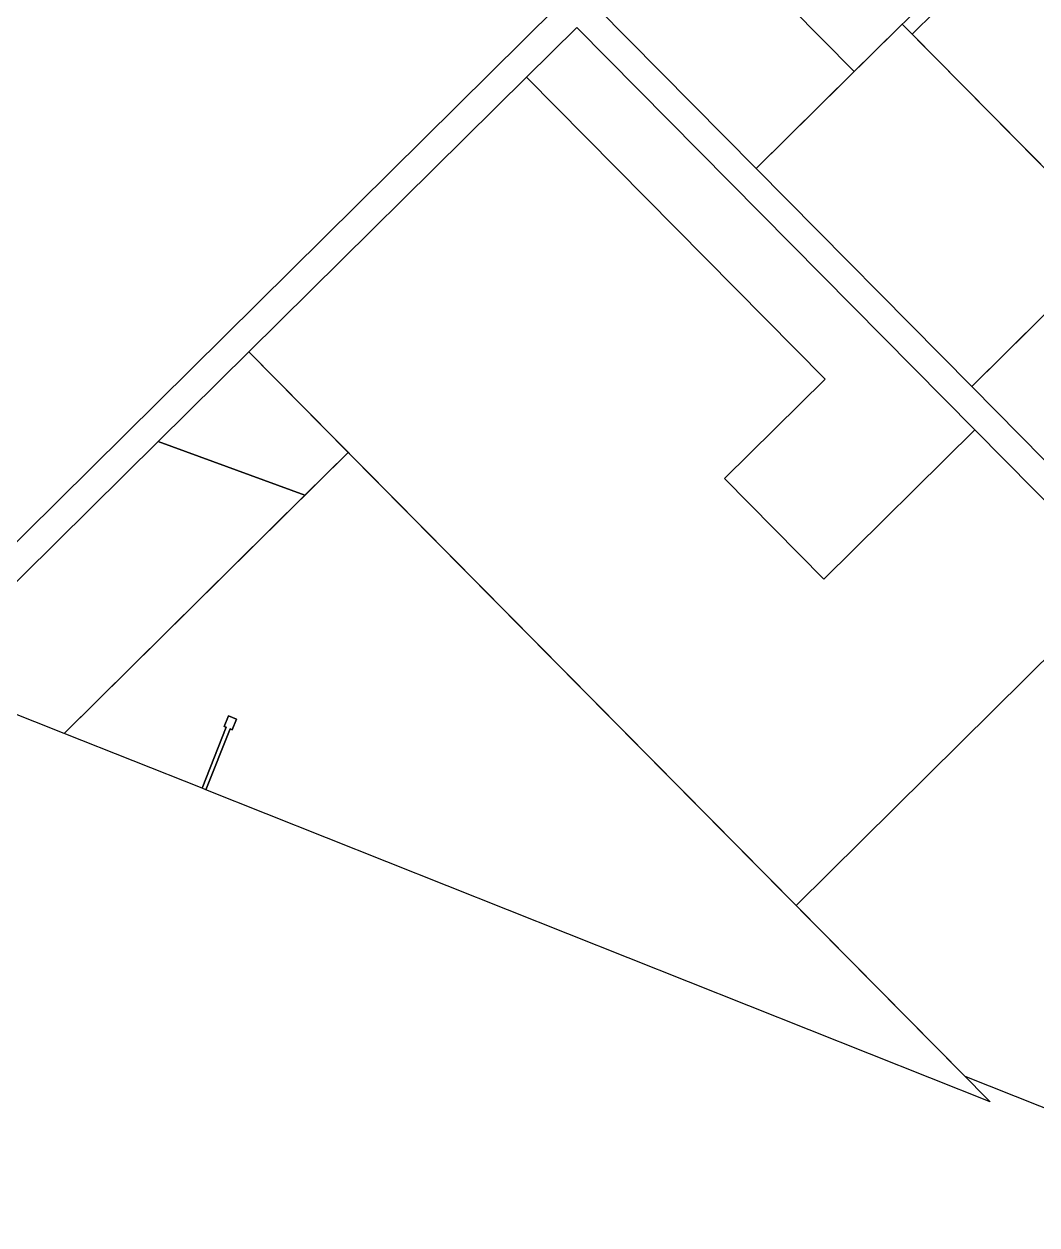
# Model space of a CAD drawing. Header units: metres. Extents: x 5590187 to 5598444, y 6961268 to 6971080.
# Drawn here: x 5594050 to 5594765, y 6966035 to 6966883 of the extents above; entities that cross this region are included whole.
import ezdxf

# ---------------------------------------------------------------- set-up
doc = ezdxf.new("R2010")
doc.units = ezdxf.units.M
doc.layers.add('zz_catastro_fontana', color=7, linetype='Continuous')

msp = doc.modelspace()

# ---------------------------------------------------------------- linework, layer by layer
at = {"layer": 'zz_catastro_fontana'}
for points in [[(5593956.18, 6966430.52), (5593457.49, 6966626.49), (5593832.71, 6966997.55), (5593902.67, 6966926.81), (5594151.54, 6967172.91), (5594426.12, 6966895.25), (5593956.18, 6966430.52)], [(5594523.73, 6966963.65), (5594593.05, 6967032.21), (5594705.56, 6966918.44), (5594636.23, 6966849.89), (5594523.73, 6966963.65)], [(5594929.05, 6966848.89), (5594864.42, 6966784.98), (5594783.84, 6966768.18), (5594677.04, 6966876.18), (5594790.8, 6966988.68), (5594929.05, 6966848.89)], [(5594454.4, 6966895.09), (5594523.73, 6966963.65), (5594636.23, 6966849.89), (5594566.91, 6966781.33), (5594454.4, 6966895.09)], [(5594440.18, 6966881.03), (5594721.44, 6966596.62), (5594614.79, 6966491.14), (5594544.47, 6966562.25), (5594615.58, 6966632.56), (5594404.63, 6966845.87), (5594440.18, 6966881.03)], [(5594566.91, 6966781.33), (5594670.01, 6966883.29), (5594822.31, 6966729.28), (5594719.21, 6966627.32), (5594566.91, 6966781.33)], [(5594404.63, 6966845.87), (5594615.58, 6966632.56), (5594544.47, 6966562.25), (5594614.79, 6966491.14), (5594721.44, 6966596.62), (5594826.92, 6966489.96), (5594595.12, 6966260.73), (5594208.38, 6966651.8), (5594404.63, 6966845.87)], [(5594847.72, 6966754.4), (5594940.52, 6966710.32), (5594787.14, 6966558.63), (5594719.21, 6966627.32), (5594847.72, 6966754.4)], [(5594144.39, 6966588.52), (5594208.38, 6966651.8), (5594278.7, 6966580.7), (5594248.13, 6966550.46), (5594144.39, 6966588.52)], [(5593976.53, 6966422.52), (5594144.39, 6966588.52), (5594248.13, 6966550.46), (5594077.96, 6966382.18), (5593976.53, 6966422.52)], [(5594278.7, 6966580.7), (5594732.31, 6966122.01), (5594178.16, 6966342.34), (5594195.31, 6966385.46), (5594196.76, 6966384.88), (5594199.72, 6966392.31), (5594194.01, 6966394.58), (5594191.06, 6966387.15), (5594192.52, 6966386.57), (5594175.37, 6966343.45), (5594077.96, 6966382.18), (5594278.7, 6966580.7)], [(5594826.92, 6966489.96), (5595129.28, 6966184.22), (5594978.34, 6966034.95), (5594714.66, 6966139.86), (5594595.12, 6966260.73), (5594826.92, 6966489.96)], [(5594175.37, 6966343.45), (5594192.52, 6966386.57), (5594191.06, 6966387.15), (5594194.01, 6966394.58), (5594199.72, 6966392.31), (5594196.76, 6966384.88), (5594195.31, 6966385.46), (5594178.16, 6966342.34), (5594175.37, 6966343.45)]]:
    msp.add_lwpolyline(points, close=True, dxfattribs=at)

doc.saveas('drawing.dxf')
